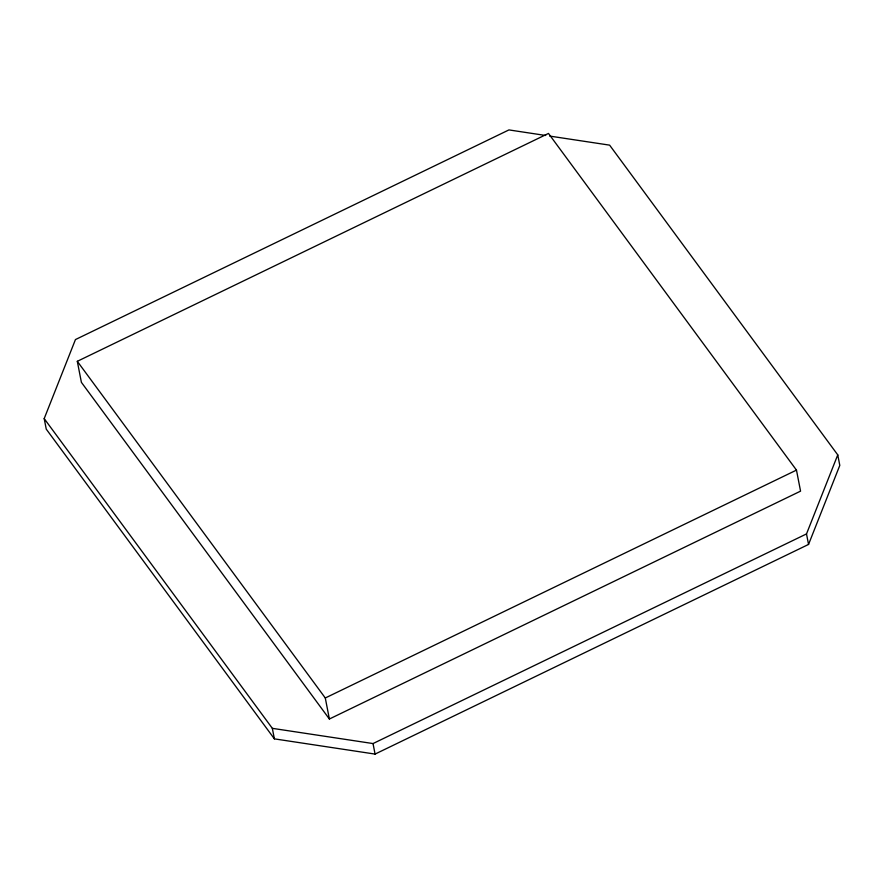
<?xml version="1.0" encoding="UTF-8"?>
<svg xmlns="http://www.w3.org/2000/svg" width="884" height="884" viewBox="0 0 884 884"><rect width="100%" height="100%" fill="white"/><g stroke="black" fill="none" stroke-linecap="round" stroke-linejoin="round"><path stroke-width="1.33" d="M549.749 136.092L609.617 145.142L837.756 454.884L839.8 465.404L808.551 544.433L375.07 754.085L274.383 738.858L46.244 429.116L44.2 418.596L75.449 339.567L508.93 129.915L545.671 135.473M808.551 544.433L806.506 533.925L837.756 454.884M77.306 361.313L548.489 133.44L796.473 470.111L800.561 491.139L329.378 719.012L81.394 382.341L77.306 361.313L325.29 697.984L329.378 719.012M325.29 697.984L796.473 470.111M44.2 418.596L272.338 728.339L373.026 743.566L806.506 533.925M373.026 743.566L375.07 754.085M272.338 728.339L274.383 738.858"/></g></svg>
